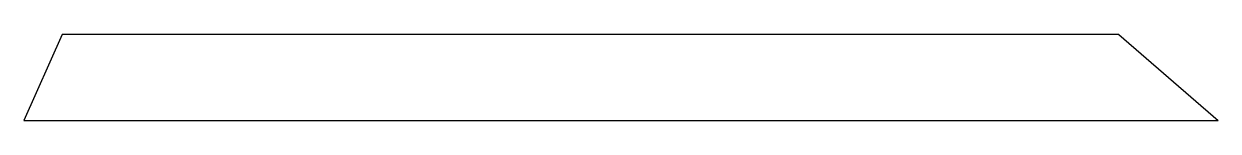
# Model space of a CAD drawing. Header units: millimetres. Extents: x 234 to 455, y 233 to 249.
import ezdxf

# ---------------------------------------------------------------- set-up
doc = ezdxf.new("R2010")
doc.units = ezdxf.units.MM
doc.layers.add('Default', color=7, linetype='Continuous')
doc.layers.add('REFORÇO_MÃO_FRAN', color=7, linetype='Continuous')

# ---------------------------------------------------------------- blocks, each defined once
blk = doc.blocks.new('SE')
at = {"layer": 'REFORÇO_MÃO_FRAN', "color": 7, "linetype": 'Continuous'}
for p, q in [((240.79, 249.02), (233.67, 233.02)), ((436.48, 249.02), (240.79, 249.02)), ((436.48, 249.02), (454.89, 233.02)), ((233.67, 233.02), (454.89, 233.02))]:
    blk.add_line(p, q, dxfattribs=at)

msp = doc.modelspace()

# ---------------------------------------------------------------- block references
at = {"layer": 'Default'}
msp.add_blockref('SE', (0, 0), dxfattribs=at)

doc.saveas('drawing.dxf')
